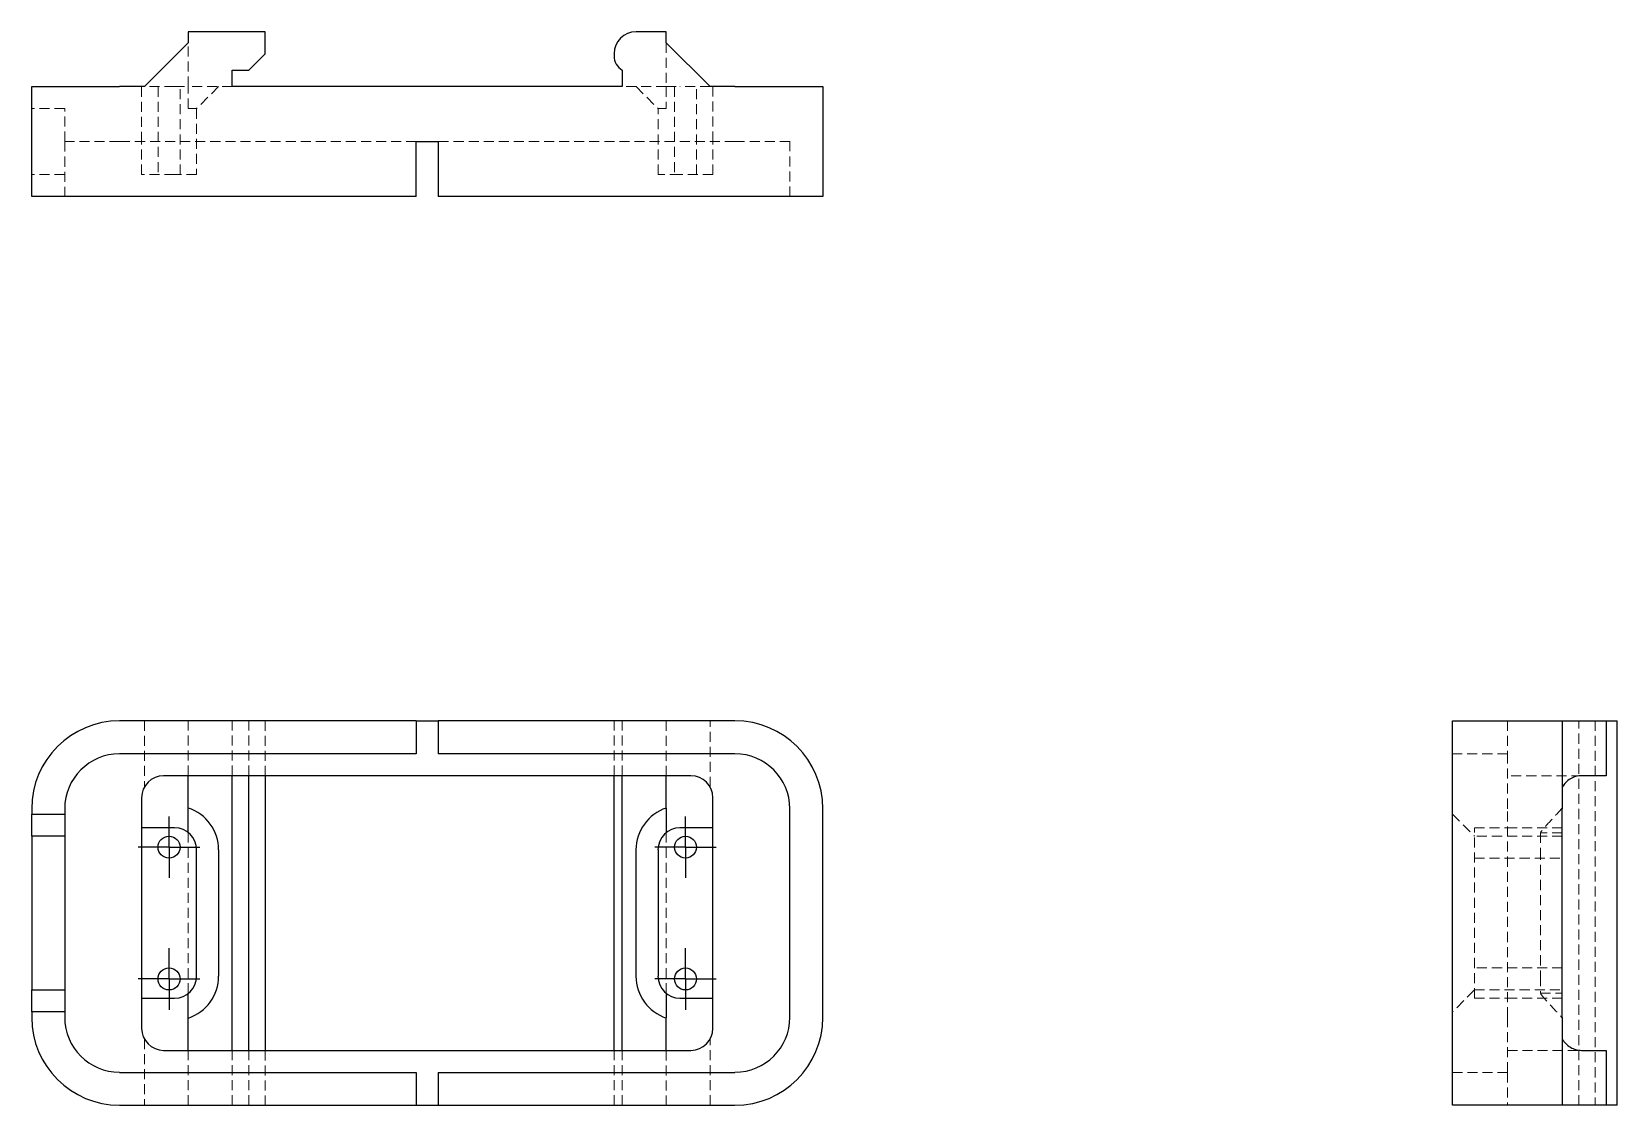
# Model space of a CAD drawing. Header units: millimetres. Extents: x 33 to 233, y 33 to 168.
import ezdxf

# ---------------------------------------------------------------- set-up
doc = ezdxf.new("R2010")
doc.units = ezdxf.units.MM
doc.linetypes.add('HIDDEN', pattern=[1.905, 1.27, -0.635])
doc.layers.add('10', color=7, linetype='Continuous')

# ---------------------------------------------------------------- blocks, each defined once
blk = doc.blocks.new('SW_CENTERMARKSYMBOL_0')
at = {"layer": '10', "color": 0}
for p, q in [((0, 2.5), (0, 3.89)), ((0, 0), (0, 2.5)), ((-2.5, 0), (-3.89, 0)), ((0, 0), (-2.5, 0)), ((0, 0), (0, -2.5)), ((0, 0), (2.5, 0)), ((2.5, 0), (3.89, 0)), ((0, -2.5), (0, -3.89))]:
    blk.add_line(p, q, dxfattribs=at)
blk = doc.blocks.new('SW_CENTERMARKSYMBOL_1')
at = {"layer": '10', "color": 0}
for p, q in [((0, 2.5), (0, 3.89)), ((0, 0), (0, 2.5)), ((-2.5, 0), (-3.89, 0)), ((0, 0), (-2.5, 0)), ((0, 0), (0, -2.5)), ((0, 0), (2.5, 0)), ((2.5, 0), (3.89, 0)), ((0, -2.5), (0, -3.89))]:
    blk.add_line(p, q, dxfattribs=at)
blk = doc.blocks.new('SW_CENTERMARKSYMBOL_2')
at = {"layer": '10', "color": 0}
for p, q in [((0, 2.5), (0, 3.89)), ((0, 0), (0, 2.5)), ((-2.5, 0), (-3.89, 0)), ((0, 0), (-2.5, 0)), ((0, 0), (0, -2.5)), ((0, 0), (2.5, 0)), ((2.5, 0), (3.89, 0)), ((0, -2.5), (0, -3.89))]:
    blk.add_line(p, q, dxfattribs=at)
blk = doc.blocks.new('SW_CENTERMARKSYMBOL_3')
at = {"layer": '10', "color": 0}
for p, q in [((0, 2.5), (0, 3.89)), ((0, 0), (0, 2.5)), ((-2.5, 0), (-3.89, 0)), ((0, 0), (-2.5, 0)), ((0, 0), (0, -2.5)), ((0, 0), (2.5, 0)), ((2.5, 0), (3.89, 0)), ((0, -2.5), (0, -3.89))]:
    blk.add_line(p, q, dxfattribs=at)

msp = doc.modelspace()

# ---------------------------------------------------------------- linework, layer by layer
at = {"color": 7, "linetype": 'Continuous', "lineweight": 25}
for p, q in [((52.79, 168.42), (52.79, 167.03)), ((62.51, 168.42), (52.79, 168.42)), ((62.51, 165.64), (62.51, 168.42)), ((113.21, 168.42), (109.39, 168.42)), ((113.21, 167.03), (113.21, 168.42)), ((52.79, 167.03), (47.24, 161.47)), ((118.76, 161.47), (113.21, 167.03)), ((60.43, 163.56), (62.51, 165.64)), ((106.61, 165.64), (106.61, 165.36)), ((58.35, 163.56), (60.43, 163.56)), ((58.35, 161.47), (58.35, 163.56)), ((107.65, 163.56), (107.65, 161.47)), ((33, 147.58), (33, 161.47)), ((33, 161.47), (44.11, 161.47)), ((47.24, 161.47), (44.11, 161.47)), ((107.65, 161.47), (58.35, 161.47)), ((121.89, 161.47), (118.76, 161.47)), ((121.89, 161.47), (133, 161.47)), ((133, 161.47), (133, 147.58)), ((81.61, 154.53), (84.39, 154.53)), ((81.61, 147.58), (81.61, 154.53)), ((84.39, 154.53), (84.39, 147.58)), ((44.11, 147.58), (33, 147.58)), ((81.61, 147.58), (44.11, 147.58)), ((121.89, 147.58), (84.39, 147.58)), ((133, 147.58), (121.89, 147.58)), ((81.61, 81.31), (44.11, 81.31)), ((81.61, 81.31), (81.61, 77.14)), ((81.61, 81.31), (84.39, 81.31)), ((121.89, 81.31), (84.39, 81.31)), ((84.39, 81.31), (84.39, 77.14)), ((212.58, 81.31), (226.47, 81.31)), ((212.58, 70.19), (212.58, 81.31)), ((226.47, 81.31), (226.47, 70.19)), ((226.47, 81.31), (232.03, 81.31)), ((232.03, 81.31), (232.03, 74.36)), ((232.03, 81.31), (233.42, 81.31)), ((233.42, 32.69), (233.42, 81.31)), ((81.61, 77.14), (44.11, 77.14)), ((121.89, 77.14), (84.39, 77.14)), ((116.33, 74.36), (49.67, 74.36)), ((52.79, 70.26), (52.79, 74.36)), ((58.35, 39.64), (58.35, 74.36)), ((60.43, 39.64), (60.43, 74.36)), ((62.51, 74.36), (62.51, 39.64)), ((106.61, 39.64), (106.61, 74.36)), ((107.65, 39.64), (107.65, 74.36)), ((113.21, 70.26), (113.21, 74.36)), ((232.03, 74.36), (228.9, 74.36)), ((33, 70.19), (33, 69.5)), ((37.17, 70.19), (37.17, 69.5)), ((46.89, 71.58), (46.89, 67.76)), ((119.11, 67.76), (119.11, 71.58)), ((128.83, 43.81), (128.83, 70.19)), ((133, 43.81), (133, 70.19)), ((212.58, 43.81), (212.58, 70.19)), ((226.47, 43.81), (226.47, 70.19)), ((33, 66.72), (33, 69.5)), ((33, 69.5), (37.17, 69.5)), ((37.17, 69.5), (37.17, 66.72)), ((37.17, 66.72), (33, 66.72)), ((33, 66.72), (33, 47.28)), ((37.17, 66.72), (37.17, 47.28)), ((46.89, 67.76), (46.89, 46.24)), ((51.06, 67.76), (46.89, 67.76)), ((119.11, 67.76), (114.94, 67.76)), ((119.11, 46.24), (119.11, 67.76)), ((53.83, 49.01), (53.83, 64.99)), ((56.61, 64.99), (56.61, 49.01)), ((109.39, 49.01), (109.39, 64.99)), ((112.17, 64.99), (112.17, 49.01)), ((33, 44.5), (33, 47.28)), ((33, 47.28), (37.17, 47.28)), ((37.17, 47.28), (37.17, 44.5)), ((46.89, 46.24), (51.06, 46.24)), ((46.89, 46.24), (46.89, 42.42)), ((114.94, 46.24), (119.11, 46.24)), ((119.11, 42.42), (119.11, 46.24)), ((37.17, 44.5), (33, 44.5)), ((33, 44.5), (33, 43.81)), ((37.17, 44.5), (37.17, 43.81)), ((52.79, 39.64), (52.79, 43.74)), ((113.21, 39.64), (113.21, 43.74)), ((212.58, 32.69), (212.58, 43.81)), ((226.47, 43.81), (226.47, 32.69)), ((49.67, 39.64), (116.33, 39.64)), ((228.9, 39.64), (232.03, 39.64)), ((232.03, 39.64), (232.03, 32.69)), ((44.11, 36.86), (81.61, 36.86)), ((81.61, 36.86), (81.61, 32.69)), ((84.39, 36.86), (121.89, 36.86)), ((84.39, 36.86), (84.39, 32.69)), ((44.11, 32.69), (81.61, 32.69)), ((81.61, 32.69), (84.39, 32.69)), ((84.39, 32.69), (121.89, 32.69)), ((226.47, 32.69), (212.58, 32.69)), ((232.03, 32.69), (226.47, 32.69)), ((233.42, 32.69), (232.03, 32.69))]:
    msp.add_line(p, q, dxfattribs=at)
at = {"color": 7, "linetype": 'HIDDEN', "lineweight": 18}
for p, q in [((52.79, 161.47), (52.79, 167.03)), ((113.21, 167.03), (113.21, 161.47)), ((46.89, 161.47), (46.89, 154.53)), ((51.06, 161.47), (47.24, 161.47)), ((48.97, 161.47), (48.97, 150.36)), ((51.06, 161.47), (52.79, 161.47)), ((51.75, 150.36), (51.75, 161.47)), ((58.35, 161.47), (52.79, 161.47)), ((56.61, 161.47), (53.83, 158.69)), ((113.21, 161.47), (107.65, 161.47)), ((109.39, 161.47), (112.17, 158.69)), ((113.21, 161.47), (114.94, 161.47)), ((114.25, 161.47), (114.25, 150.36)), ((118.76, 161.47), (114.94, 161.47)), ((117.03, 150.36), (117.03, 161.47)), ((119.11, 154.53), (119.11, 161.47)), ((37.17, 158.69), (33, 158.69)), ((37.17, 154.53), (37.17, 158.69)), ((53.83, 158.69), (52.79, 158.69)), ((53.83, 158.69), (53.83, 150.36)), ((113.21, 158.69), (112.17, 158.69)), ((112.17, 150.36), (112.17, 158.69)), ((37.17, 154.53), (37.17, 147.58)), ((44.11, 154.53), (37.17, 154.53)), ((81.61, 154.53), (44.11, 154.53)), ((46.89, 150.36), (46.89, 154.53)), ((121.89, 154.53), (84.39, 154.53)), ((119.11, 150.36), (119.11, 154.53)), ((128.83, 154.53), (121.89, 154.53)), ((128.83, 147.58), (128.83, 154.53)), ((37.17, 150.36), (33, 150.36)), ((51.06, 150.36), (46.89, 150.36)), ((53.83, 150.36), (51.06, 150.36)), ((114.94, 150.36), (112.17, 150.36)), ((119.11, 150.36), (114.94, 150.36)), ((47.24, 81.31), (47.24, 72.93)), ((52.79, 74.36), (52.79, 81.31)), ((58.35, 74.36), (58.35, 81.31)), ((60.43, 74.36), (60.43, 81.31)), ((62.51, 81.31), (62.51, 74.36)), ((106.61, 74.36), (106.61, 81.31)), ((107.65, 74.36), (107.65, 81.31)), ((113.21, 81.31), (113.21, 74.36)), ((118.76, 72.93), (118.76, 81.31)), ((219.53, 81.31), (219.53, 77.14)), ((228.56, 32.69), (228.56, 81.31)), ((230.64, 81.31), (230.64, 32.69)), ((219.53, 77.14), (212.58, 77.14)), ((219.53, 70.19), (219.53, 77.14)), ((228.9, 74.36), (219.53, 74.36)), ((219.53, 43.81), (219.53, 70.19)), ((212.58, 69.5), (215.36, 66.72)), ((52.79, 46.85), (52.79, 67.15)), ((113.21, 46.85), (113.21, 67.15)), ((215.36, 46.24), (215.36, 67.76)), ((215.36, 67.76), (219.53, 67.76)), ((226.47, 66.72), (215.36, 66.72)), ((226.47, 67.76), (219.53, 67.76)), ((223.69, 67.15), (223.69, 64.99)), ((226.47, 67.15), (223.69, 67.15)), ((223.69, 64.99), (223.69, 49.01)), ((215.36, 63.94), (226.47, 63.94)), ((226.47, 50.06), (215.36, 50.06)), ((223.69, 49.01), (223.69, 46.85)), ((215.36, 47.28), (212.58, 44.5)), ((215.36, 47.28), (226.47, 47.28)), ((215.36, 46.24), (219.53, 46.24)), ((226.47, 46.24), (219.53, 46.24)), ((223.69, 46.85), (226.47, 46.85)), ((219.53, 36.86), (219.53, 43.81)), ((47.24, 41.07), (47.24, 32.69)), ((118.76, 32.69), (118.76, 41.07)), ((52.79, 32.69), (52.79, 39.64)), ((58.35, 32.69), (58.35, 39.64)), ((60.43, 32.69), (60.43, 39.64)), ((62.51, 39.64), (62.51, 32.69)), ((106.61, 32.69), (106.61, 39.64)), ((107.65, 32.69), (107.65, 39.64)), ((113.21, 39.64), (113.21, 32.69)), ((219.53, 39.64), (228.9, 39.64)), ((212.58, 36.86), (219.53, 36.86)), ((219.53, 36.86), (219.53, 32.69))]:
    msp.add_line(p, q, dxfattribs=at)
at = {"color": 7, "linetype": 'Continuous', "lineweight": 25}
for centre in [(50.36, 65.33), (115.64, 65.33), (50.36, 48.67), (115.64, 48.67)]:
    msp.add_circle(centre, 1.39, dxfattribs=at)
for centre, radius, start, end in [((109.39, 165.64), 2.78, 90, 180), ((108.69, 165.36), 2.08, 180, 240), ((44.11, 70.19), 11.11, 90, 180), ((121.89, 70.19), 11.11, 0, 90), ((44.11, 70.19), 6.94, 90, 180), ((121.89, 70.19), 6.94, 0, 90), ((49.67, 71.58), 2.78, 90, 180), ((116.33, 71.58), 2.78, 0, 90), ((51.06, 64.99), 5.56, 0, 71.79), ((114.94, 64.99), 5.56, 108.21, 180), ((51.06, 64.99), 2.78, 0, 90), ((114.94, 64.99), 2.78, 90, 180), ((51.06, 49.01), 2.78, 270, 0), ((51.06, 49.01), 5.56, 288.21, 0), ((114.94, 49.01), 5.56, 180, 251.79), ((114.94, 49.01), 2.78, 180, 270), ((44.11, 43.81), 11.11, 180, 270), ((44.11, 43.81), 6.94, 180, 270), ((49.67, 42.42), 2.78, 180, 270), ((116.33, 42.42), 2.78, 270, 0), ((121.89, 43.81), 6.94, 270, 0), ((121.89, 43.81), 11.11, 270, 0)]:
    msp.add_arc(centre, radius, start, end, dxfattribs=at)
at = {"color": 7, "linetype": 'HIDDEN', "lineweight": 18}
for points in [[(52.79, 158.69), (52.79, 159.12), (52.79, 159.58), (52.79, 160.52), (52.79, 160.99), (52.79, 161.47)], [(113.21, 161.47), (113.21, 160.99), (113.21, 160.52), (113.21, 159.58), (113.21, 159.12), (113.21, 158.69)], [(226.47, 70.26), (225.99, 69.76), (225.52, 69.25), (224.58, 68.22), (224.12, 67.7), (223.69, 67.15)], [(223.69, 46.85), (224.12, 46.3), (224.58, 45.78), (225.52, 44.75), (225.99, 44.24), (226.47, 43.74)]]:
    msp.add_open_spline(points, degree=3, knots=[0, 0, 0, 0, 0.5, 0.5, 1, 1, 1, 1], dxfattribs=at)
at = {"color": 7, "linetype": 'Continuous', "lineweight": 25}
for points, knots in [([(228.9, 74.36), (228.67, 74.36), (228.42, 74.33), (227.94, 74.2), (227.71, 74.1), (227.27, 73.85), (227.07, 73.69), (226.73, 73.33), (226.59, 73.13), (226.47, 72.93)], [0, 0, 0, 0, 0.25, 0.25, 0.5, 0.5, 0.75, 0.75, 1, 1, 1, 1]), ([(52.79, 67.15), (52.79, 67.7), (52.79, 68.22), (52.79, 69.25), (52.79, 69.76), (52.79, 70.26)], [0, 0, 0, 0, 0.5, 0.5, 1, 1, 1, 1]), ([(113.21, 70.26), (113.21, 69.76), (113.21, 69.25), (113.21, 68.22), (113.21, 67.7), (113.21, 67.15)], [0, 0, 0, 0, 0.5, 0.5, 1, 1, 1, 1]), ([(52.79, 43.74), (52.79, 44.24), (52.79, 44.75), (52.79, 45.78), (52.79, 46.3), (52.79, 46.85)], [0, 0, 0, 0, 0.5, 0.5, 1, 1, 1, 1]), ([(113.21, 46.85), (113.21, 46.3), (113.21, 45.78), (113.21, 44.75), (113.21, 44.24), (113.21, 43.74)], [0, 0, 0, 0, 0.5, 0.5, 1, 1, 1, 1]), ([(226.47, 41.07), (226.59, 40.87), (226.73, 40.67), (227.07, 40.31), (227.27, 40.15), (227.71, 39.9), (227.94, 39.8), (228.42, 39.67), (228.67, 39.64), (228.9, 39.64)], [0, 0, 0, 0, 0.25, 0.25, 0.5, 0.5, 0.75, 0.75, 1, 1, 1, 1])]:
    msp.add_open_spline(points, degree=3, knots=knots, dxfattribs=at)

# ---------------------------------------------------------------- block references
at = {"layer": '10'}
for name, p in [('SW_CENTERMARKSYMBOL_0', (50.36, 65.33)), ('SW_CENTERMARKSYMBOL_1', (115.64, 65.33)), ('SW_CENTERMARKSYMBOL_3', (50.36, 48.67)), ('SW_CENTERMARKSYMBOL_2', (115.64, 48.67))]:
    msp.add_blockref(name, p, dxfattribs=at)

doc.saveas('drawing.dxf')
